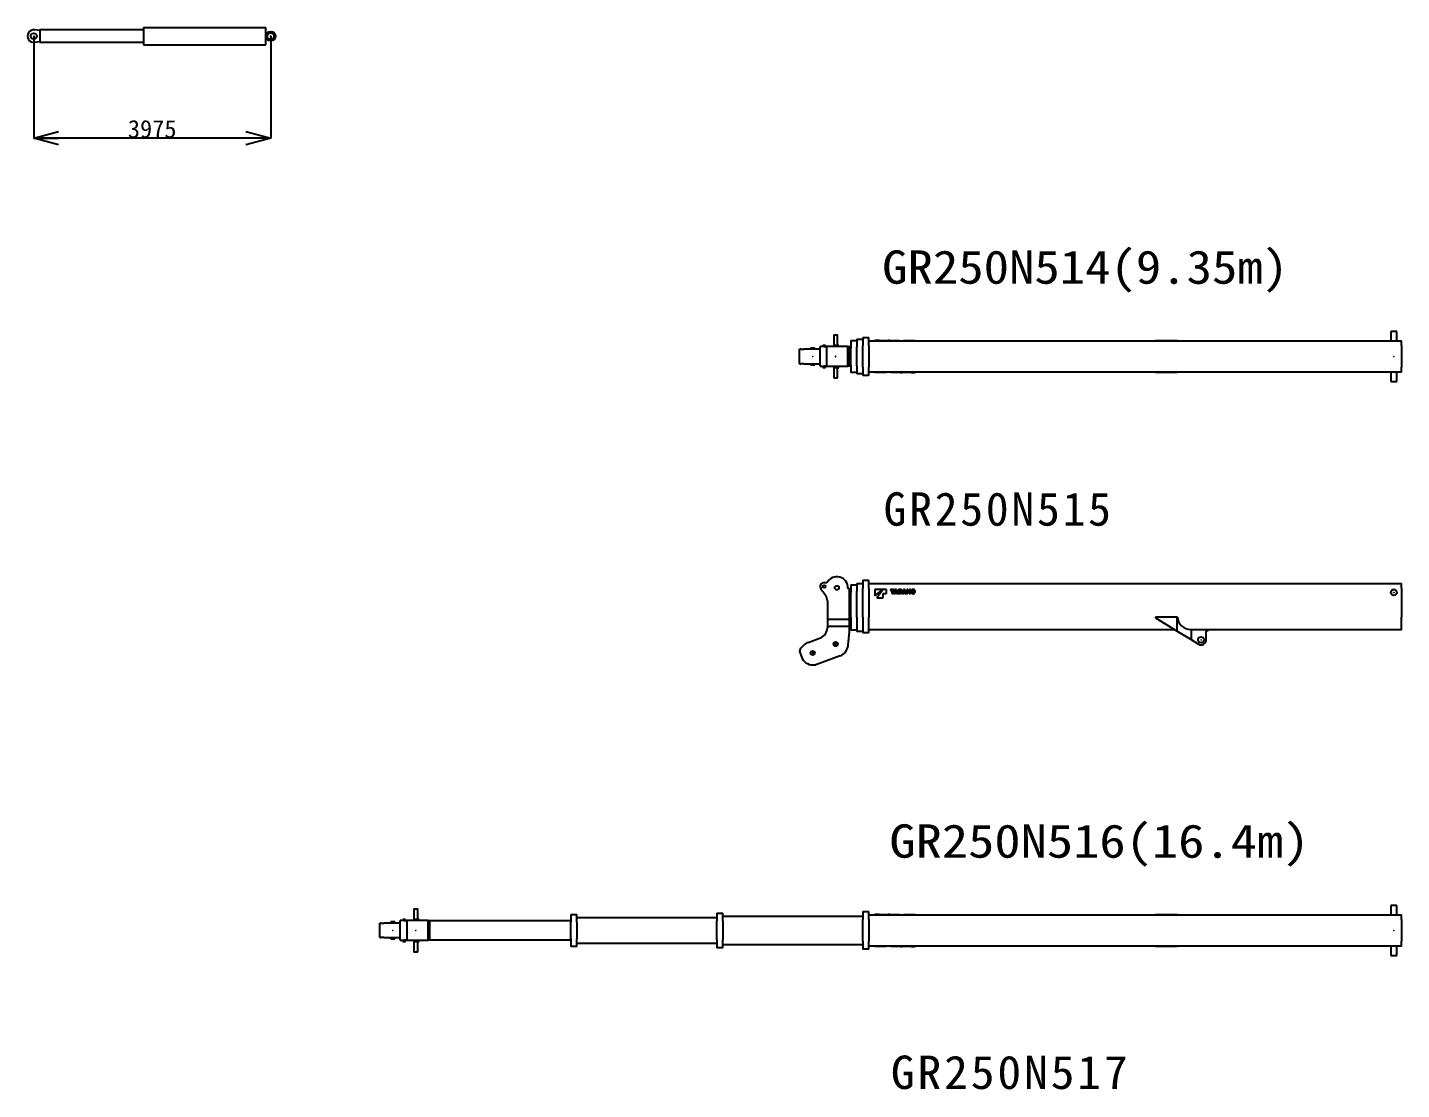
# Model space of a CAD drawing. Extents: x -120528 to -38681, y -40362 to 40632.
# Drawn here: x -62792 to -39740, y 1472 to 19295 of the extents above; entities that cross this region are included whole.
import ezdxf

# ---------------------------------------------------------------- set-up
doc = ezdxf.new("R2010")
doc.units = 0
doc.header["$PDMODE"] = 35
doc.layers.get('0').update_dxf_attribs({"linetype": 'CONTINUOUS'})
doc.layers.get('DEFPOINTS').update_dxf_attribs({"linetype": 'CONTINUOUS'})
doc.styles.add('MX_NOTE_STANDARD', font='txt.shx', dxfattribs={"bigfont": 'extfont.shx'})
doc.dimstyles.new('MXDIMSTYLE', dxfattribs={"dimtxt": 2.8, "dimasz": 2.5, "dimexe": 1, "dimexo": 0.5, "dimgap": 0.5, "dimtad": 1, "dimdsep": 46, "dimtxsty": 'MX_NOTE_STANDARD', "dimblk1": 'OPEN30', "dimblk2": 'OPEN30', "dimsah": 1, "dimcen": 2.5, "dimadec": 0, "dimazin": 0, "dimtfac": 1, "dimtmove": 0, "dimatfit": 3, "dimldrblk": 'OPEN30', "dimfxl": 1, "dimtzin": 0, "dimarcsym": 0})

# ---------------------------------------------------------------- blocks, each defined once
blk = doc.blocks.new('_OPEN30')
at = {"color": 0, "linetype": 'ByBlock', "lineweight": -2}
for p, q in [((-1, 0.267949), (0, 0)), ((0, 0), (-1, -0.267949)), ((0, 0), (-1, 0))]:
    blk.add_line(p, q, dxfattribs=at)
blk = doc.blocks.new('*D10')
at = {"color": 7, "linetype": 'Continuous'}
for p, q in [((-62686.777549, 19149.73846), (-62686.777549, 17438.652278)), ((-58711.777549, 19149.73968), (-58711.777549, 17438.652278)), ((-58711.777549, 17439.652278), (-62686.777549, 17439.652278))]:
    blk.add_line(p, q, dxfattribs=at)
at = {"layer": 'DEFPOINTS', "color": 0, "linetype": 'Continuous'}
for p in [(-62686.777549, 19150.23846), (-58711.777549, 19150.23968), (-62686.777549, 17439.652278)]:
    blk.add_point(p, dxfattribs=at)
at = {"color": 7, "linetype": 'Continuous', "xscale": 415.5, "yscale": 415.5, "zscale": 415.5, "rotation": 180}
blk.add_blockref('_OPEN30', (-62686.777549, 17439.652278), dxfattribs=at)
at = {"color": 7, "linetype": 'Continuous', "xscale": 415.5, "yscale": 415.5, "zscale": 415.5}
blk.add_blockref('_OPEN30', (-58711.777549, 17439.652278), dxfattribs=at)
at = {"color": 7, "linetype": 'Continuous', "insert": (-60699.277549, 17590.152278), "char_height": 300, "attachment_point": 5}
blk.add_mtext('\\A1;3975', dxfattribs=at)

msp = doc.modelspace()

# ---------------------------------------------------------------- linework, layer by layer
at = {"color": 190, "linetype": 'Continuous'}
for p, q in [((-62583.78, 19243.24), (-62673.82, 19254.44)), ((-62583.78, 19255.24), (-62583.78, 19150.24)), ((-60846.78, 19255.23), (-62583.78, 19255.24)), ((-62583.78, 19150.24), (-62583.78, 19045.24)), ((-60846.78, 19295.24), (-60846.78, 19150.24)), ((-60846.78, 19295.24), (-58791.78, 19295.24)), ((-60846.78, 19150.24), (-60846.78, 19005.24)), ((-58791.78, 19150.24), (-58791.78, 19295.24)), ((-58791.78, 19005.24), (-58791.78, 19150.24)), ((-62673.82, 19046.04), (-62583.78, 19057.24)), ((-60846.78, 19045.23), (-62583.78, 19045.24)), ((-60846.78, 19005.24), (-58791.78, 19005.24))]:
    msp.add_line(p, q, dxfattribs=at)
at = {"color": 160, "linetype": 'Continuous'}
for p, q in [((-49265.14, 14139.45), (-49200.14, 14139.45)), ((-49265.14, 14139.45), (-49265.14, 13939.95)), ((-49200.14, 13959.95), (-49200.14, 14139.45)), ((-48876.64, 14064.45), (-48776.64, 14064.45)), ((-48876.64, 14064.45), (-48876.64, 13934.95)), ((-48776.64, 14091.45), (-48776.64, 13956.95)), ((-48776.64, 14091.45), (-48676.64, 14091.45)), ((-48676.64, 13956.95), (-48676.64, 14091.45)), ((-39917.64, 14195.45), (-39917.64, 14036.45)), ((-39817.64, 14195.45), (-39917.64, 14195.45)), ((-39817.64, 14036.45), (-39817.64, 14195.45)), ((-49837.64, 13652.95), (-49837.64, 13895.95)), ((-49835.99, 13895.95), (-49837.64, 13895.95)), ((-49819.1, 13895.95), (-49835.99, 13895.95)), ((-49819.1, 13895.95), (-49766.83, 13895.95)), ((-49696, 13895.95), (-49766.83, 13895.95)), ((-49492.64, 13895.95), (-49696, 13895.95)), ((-49652.64, 13895.95), (-49652.64, 13915.95)), ((-49582.64, 13915.95), (-49652.64, 13915.95)), ((-49582.64, 13915.95), (-49582.64, 13895.95)), ((-49492.64, 13608.95), (-49492.64, 13939.95)), ((-49485.38, 13939.95), (-49492.64, 13939.95)), ((-49427.64, 13939.95), (-49485.38, 13939.95)), ((-49450.14, 13939.95), (-49450.14, 13959.95)), ((-49405.14, 13959.95), (-49450.14, 13959.95)), ((-49427.64, 13939.95), (-49378.65, 13939.95)), ((-49405.14, 13959.95), (-49405.14, 13939.95)), ((-49378.65, 13608.95), (-49378.65, 13939.95)), ((-49026.14, 13939.95), (-49378.65, 13939.95)), ((-49247.64, 13959.95), (-49247.64, 13939.95)), ((-49177.64, 13959.95), (-49247.64, 13959.95)), ((-49177.64, 13939.95), (-49177.64, 13959.95)), ((-49026.14, 13608.95), (-49026.14, 13939.95)), ((-49026.14, 13939.95), (-48998.64, 13939.95)), ((-48998.64, 13608.95), (-48998.64, 13939.95)), ((-48998.64, 13939.95), (-48976.64, 13939.95)), ((-48976.64, 14043.45), (-48876.64, 14043.45)), ((-48976.64, 14043.45), (-48976.64, 13914.45)), ((-48976.64, 13634.45), (-48976.64, 13914.45)), ((-48876.64, 13613.95), (-48876.64, 13934.95)), ((-48776.64, 13591.95), (-48776.64, 13956.95)), ((-48676.64, 14036.45), (-39739.64, 14036.45)), ((-48676.64, 13956.95), (-48676.64, 13591.95)), ((-48576.64, 14036.45), (-48576.64, 14041.45)), ((-48572.02, 14041.45), (-48576.64, 14041.45)), ((-48553.64, 14041.45), (-48572.02, 14041.45)), ((-48528.59, 14041.45), (-48553.64, 14041.45)), ((-48510.2, 14041.45), (-48528.59, 14041.45)), ((-48505.58, 14041.45), (-48510.2, 14041.45)), ((-48505.58, 14036.45), (-48505.58, 14041.45)), ((-48497.14, 14036.45), (-48497.14, 14041.45)), ((-48497.14, 14041.45), (-48477.09, 14041.45)), ((-48477.09, 14036.45), (-48477.09, 14041.45)), ((-48477.09, 14041.45), (-48453.52, 14041.45)), ((-48453.52, 14036.45), (-48453.52, 14041.45)), ((-48453.52, 14041.45), (-48432.76, 14041.45)), ((-48432.76, 14036.45), (-48432.76, 14041.45)), ((-48429.07, 14036.45), (-48429.07, 14041.45)), ((-48429.07, 14041.45), (-48403.74, 14041.45)), ((-48403.74, 14041.45), (-48403.74, 14036.45)), ((-48403.74, 14041.45), (-48379.82, 14041.45)), ((-48379.82, 14036.45), (-48379.82, 14041.45)), ((-48379.82, 14041.45), (-48353.7, 14041.45)), ((-48357.66, 14036.45), (-48357.66, 14041.45)), ((-48328.62, 14041.45), (-48353.7, 14041.45)), ((-48328.62, 14041.45), (-48293.63, 14041.45)), ((-48293.63, 14041.45), (-48293.63, 14036.45)), ((-48289.94, 14041.45), (-48289.94, 14036.45)), ((-48289.94, 14041.45), (-48264.61, 14041.45)), ((-48264.61, 14036.45), (-48264.61, 14041.45)), ((-48264.61, 14041.45), (-48240.69, 14041.45)), ((-48240.69, 14041.45), (-48240.69, 14036.45)), ((-48240.69, 14041.45), (-48163.65, 14041.45)), ((-48224.86, 14036.45), (-48224.86, 14041.45)), ((-48163.65, 14036.45), (-48163.65, 14041.45)), ((-48093.64, 14041.45), (-48093.64, 14036.45)), ((-48093.64, 14041.45), (-48037.64, 14041.45)), ((-48037.64, 14036.45), (-48037.64, 14041.45)), ((-48037.64, 14041.45), (-47897.64, 14041.45)), ((-48034.14, 14036.45), (-48034.14, 14041.45)), ((-47897.64, 14041.45), (-47897.64, 14036.45)), ((-43868.4, 14036.45), (-43868.4, 14041.45)), ((-43868.4, 14041.45), (-43503.71, 14041.45)), ((-43497.96, 14036.45), (-43503.71, 14041.45)), ((-39739.64, 13956.95), (-39739.64, 14036.45)), ((-39739.64, 13956.95), (-39739.64, 13591.95)), ((-49837.64, 13652.95), (-49835.99, 13652.95)), ((-49835.99, 13652.95), (-49819.1, 13652.95)), ((-49766.83, 13652.95), (-49819.1, 13652.95)), ((-49766.83, 13652.95), (-49696, 13652.95)), ((-49696, 13652.95), (-49492.64, 13652.95)), ((-49652.64, 13632.95), (-49652.64, 13652.95)), ((-49652.64, 13632.95), (-49582.64, 13632.95)), ((-49582.64, 13652.95), (-49582.64, 13632.95)), ((-49492.64, 13608.95), (-49485.38, 13608.95)), ((-49485.38, 13608.95), (-49427.64, 13608.95)), ((-49450.14, 13588.95), (-49450.14, 13608.95)), ((-49378.65, 13608.95), (-49427.64, 13608.95)), ((-49405.14, 13608.95), (-49405.14, 13588.95)), ((-49378.65, 13608.95), (-49026.14, 13608.95)), ((-49265.14, 13608.95), (-49265.14, 13409.45)), ((-49247.64, 13608.95), (-49247.64, 13588.95)), ((-49177.64, 13588.95), (-49177.64, 13608.95)), ((-48998.64, 13608.95), (-49026.14, 13608.95)), ((-48976.64, 13608.95), (-48998.64, 13608.95)), ((-48976.64, 13634.45), (-48976.64, 13505.45)), ((-48876.64, 13613.95), (-48876.64, 13484.45)), ((-49450.14, 13588.95), (-49405.14, 13588.95)), ((-49200.14, 13409.45), (-49265.14, 13409.45)), ((-49247.64, 13588.95), (-49177.64, 13588.95)), ((-49200.14, 13409.45), (-49200.14, 13588.95)), ((-48876.64, 13505.45), (-48976.64, 13505.45)), ((-48776.64, 13484.45), (-48876.64, 13484.45)), ((-48776.64, 13591.95), (-48776.64, 13457.45)), ((-48676.64, 13457.45), (-48776.64, 13457.45)), ((-48676.64, 13457.45), (-48676.64, 13591.95)), ((-39739.64, 13512.45), (-48676.64, 13512.45)), ((-48576.64, 13507.45), (-48576.64, 13512.45)), ((-48440.14, 13507.45), (-48576.64, 13507.45)), ((-48440.14, 13512.45), (-48440.14, 13507.45)), ((-48436.65, 13507.45), (-48440.14, 13507.45)), ((-48436.65, 13507.45), (-48436.65, 13512.45)), ((-48380.65, 13507.45), (-48436.65, 13507.45)), ((-48380.65, 13507.45), (-48380.65, 13512.45)), ((-48310.64, 13507.45), (-48310.64, 13512.45)), ((-48249.43, 13507.45), (-48310.64, 13507.45)), ((-48249.43, 13507.45), (-48249.43, 13512.45)), ((-48233.6, 13507.45), (-48249.43, 13507.45)), ((-48233.6, 13507.45), (-48233.6, 13512.45)), ((-48209.67, 13507.45), (-48233.6, 13507.45)), ((-48209.67, 13512.45), (-48209.67, 13507.45)), ((-48184.35, 13507.45), (-48209.67, 13507.45)), ((-48184.35, 13512.45), (-48184.35, 13507.45)), ((-48180.65, 13507.45), (-48180.65, 13512.45)), ((-48145.67, 13507.45), (-48180.65, 13507.45)), ((-48145.67, 13507.45), (-48120.59, 13507.45)), ((-48120.59, 13507.45), (-48116.63, 13507.45)), ((-48116.63, 13507.45), (-48116.63, 13512.45)), ((-48094.47, 13507.45), (-48116.63, 13507.45)), ((-48094.47, 13507.45), (-48094.47, 13512.45)), ((-48070.54, 13507.45), (-48094.47, 13507.45)), ((-48070.54, 13512.45), (-48070.54, 13507.45)), ((-48045.22, 13507.45), (-48070.54, 13507.45)), ((-48045.22, 13507.45), (-48045.22, 13512.45)), ((-48041.52, 13507.45), (-48041.52, 13512.45)), ((-48020.77, 13507.45), (-48041.52, 13507.45)), ((-48020.77, 13507.45), (-48020.77, 13512.45)), ((-47997.2, 13507.45), (-48020.77, 13507.45)), ((-47997.2, 13507.45), (-47997.2, 13512.45)), ((-47977.15, 13507.45), (-47997.2, 13507.45)), ((-47977.15, 13507.45), (-47977.15, 13512.45)), ((-47968.7, 13507.45), (-47968.7, 13512.45)), ((-47968.7, 13507.45), (-47964.08, 13507.45)), ((-47964.08, 13507.45), (-47945.7, 13507.45)), ((-47945.7, 13507.45), (-47920.64, 13507.45)), ((-47920.64, 13507.45), (-47902.26, 13507.45)), ((-47902.26, 13507.45), (-47897.64, 13507.45)), ((-47897.64, 13507.45), (-47897.64, 13512.45)), ((-43868.4, 13507.45), (-43868.4, 13512.45)), ((-43503.71, 13507.45), (-43868.4, 13507.45)), ((-43497.96, 13512.45), (-43503.71, 13507.45)), ((-39917.64, 13512.45), (-39917.64, 13353.45)), ((-39817.64, 13353.45), (-39817.64, 13512.45)), ((-39739.64, 13512.45), (-39739.64, 13591.95)), ((-39917.64, 13353.45), (-39817.64, 13353.45)), ((-49378.65, 9977.4), (-49427.64, 9977.4)), ((-48976.64, 9943.9), (-48876.64, 9943.9)), ((-48976.64, 9943.9), (-48976.64, 9814.9)), ((-48876.64, 9963.4), (-48776.64, 9963.4)), ((-48876.64, 9963.4), (-48876.64, 9833.9)), ((-48776.64, 10019.4), (-48676.64, 10019.4)), ((-48776.64, 10019.4), (-48776.64, 9884.9)), ((-48676.64, 9884.9), (-48676.64, 10019.4)), ((-48676.64, 9964.4), (-39739.64, 9964.4)), ((-39739.64, 9884.9), (-39739.64, 9964.4)), ((-49480.67, 9874.82), (-49400.27, 9761.38)), ((-48998.64, 9869.4), (-49026.33, 9884.06)), ((-48998.64, 9874.4), (-48976.64, 9874.4)), ((-48998.64, 9242.9), (-48998.64, 9874.4)), ((-48976.64, 9400.9), (-48976.64, 9814.9)), ((-48876.64, 9400.9), (-48876.64, 9833.9)), ((-48776.64, 9400.9), (-48776.64, 9884.9)), ((-48676.64, 9884.9), (-48676.64, 9400.9)), ((-48576.64, 9759.41), (-48440.14, 9864.4)), ((-48576.64, 9864.4), (-48576.64, 9759.41)), ((-48440.14, 9864.4), (-48576.64, 9864.4)), ((-48436.65, 9864.4), (-48541.64, 9724.4)), ((-48541.64, 9724.4), (-48436.65, 9724.4)), ((-48380.65, 9864.4), (-48436.65, 9864.4)), ((-48436.65, 9794.41), (-48380.65, 9794.41)), ((-48436.65, 9724.4), (-48436.65, 9794.41)), ((-48380.65, 9794.41), (-48380.65, 9864.4)), ((-48310.64, 9864.4), (-48310.64, 9845.41)), ((-48249.43, 9864.4), (-48310.64, 9864.4)), ((-48310.64, 9845.41), (-48291.11, 9845.41)), ((-48291.11, 9845.41), (-48291.11, 9794.4)), ((-48291.11, 9794.4), (-48268.95, 9794.4)), ((-48268.95, 9845.41), (-48249.43, 9845.41)), ((-48268.95, 9794.4), (-48268.95, 9845.41)), ((-48233.6, 9864.4), (-48258.92, 9794.4)), ((-48258.92, 9794.4), (-48236.06, 9794.4)), ((-48249.43, 9845.41), (-48249.43, 9864.4)), ((-48236.06, 9794.4), (-48232.91, 9804.6)), ((-48209.67, 9864.4), (-48233.6, 9864.4)), ((-48232.91, 9804.6), (-48210.36, 9804.6)), ((-48228.36, 9819.38), (-48221.64, 9841.19)), ((-48214.91, 9819.38), (-48228.36, 9819.38)), ((-48221.64, 9841.19), (-48214.91, 9819.38)), ((-48210.36, 9804.6), (-48207.21, 9794.4)), ((-48184.35, 9794.4), (-48209.67, 9864.4)), ((-48207.21, 9794.4), (-48184.35, 9794.4)), ((-48145.67, 9864.4), (-48180.65, 9864.4)), ((-48180.65, 9864.4), (-48180.65, 9794.4)), ((-48180.65, 9794.4), (-48147.35, 9794.4)), ((-48159.9, 9847.17), (-48150.77, 9847.17)), ((-48159.9, 9811.99), (-48159.9, 9847.17)), ((-48150.87, 9811.99), (-48159.9, 9811.99)), ((-48094.47, 9864.4), (-48119.79, 9794.4)), ((-48119.79, 9794.4), (-48096.93, 9794.4)), ((-48096.93, 9794.4), (-48093.78, 9804.6)), ((-48070.54, 9864.4), (-48094.47, 9864.4)), ((-48093.78, 9804.6), (-48071.23, 9804.6)), ((-48089.23, 9819.38), (-48082.5, 9841.19)), ((-48075.78, 9819.38), (-48089.23, 9819.38)), ((-48082.5, 9841.19), (-48075.78, 9819.38)), ((-48071.23, 9804.6), (-48068.08, 9794.4)), ((-48045.22, 9794.4), (-48070.54, 9864.4)), ((-48068.08, 9794.4), (-48045.22, 9794.4)), ((-48041.52, 9864.4), (-48041.52, 9794.4)), ((-48020.77, 9864.4), (-48041.52, 9864.4)), ((-48041.52, 9794.4), (-48021.47, 9794.4)), ((-48021.47, 9832.74), (-47997.9, 9794.4)), ((-48021.47, 9794.4), (-48021.47, 9832.74)), ((-47997.2, 9826.06), (-48020.77, 9864.4)), ((-47997.9, 9794.4), (-47977.15, 9794.4)), ((-47997.2, 9864.4), (-47997.2, 9826.06)), ((-47977.15, 9864.4), (-47997.2, 9864.4)), ((-47977.15, 9794.4), (-47977.15, 9864.4)), ((-39739.64, 9884.9), (-39739.64, 9400.9)), ((-49372.64, 9674.57), (-49372.64, 9365.9)), ((-49372.64, 9365.9), (-49372.64, 9242.9)), ((-49372.64, 9365.9), (-48998.64, 9365.9)), ((-49372.64, 9242.9), (-49372.64, 9221.98)), ((-48998.64, 9242.9), (-49372.64, 9242.9)), ((-48976.64, 9251.9), (-48998.64, 9251.9)), ((-48998.64, 9160.22), (-48998.64, 9242.9)), ((-48976.64, 9400.9), (-48976.64, 9181.9)), ((-48876.64, 9400.9), (-48876.64, 9160.9)), ((-48776.64, 9400.9), (-48776.64, 9133.9)), ((-48676.64, 9133.9), (-48676.64, 9400.9)), ((-43503.71, 9398.47), (-43868.4, 9398.47)), ((-43868.4, 9398.47), (-43868.4, 9388.47)), ((-43868.4, 9388.47), (-43503.71, 9164.9)), ((-43497.94, 9398.47), (-43503.71, 9398.47)), ((-43503.71, 9164.9), (-43503.71, 9398.47)), ((-39739.64, 9188.9), (-39739.64, 9400.9)), ((-49696, 8975.87), (-49489.36, 9053.48)), ((-49023.84, 8925.04), (-48998.64, 9160.22)), ((-48876.64, 9181.9), (-48976.64, 9181.9)), ((-48776.64, 9160.9), (-48876.64, 9160.9)), ((-48676.64, 9133.9), (-48776.64, 9133.9)), ((-43542.86, 9188.9), (-48676.64, 9188.9)), ((-43503.71, 9164.9), (-43270.76, 9022.1)), ((-43270.76, 9189.4), (-43270.76, 9022.1)), ((-43270.76, 9189.4), (-42982.64, 9189.4)), ((-43270.76, 9022.1), (-43148.29, 8947.02)), ((-43016.64, 9161.9), (-42982.64, 9179.91)), ((-43016.64, 9019.9), (-43016.64, 9161.9)), ((-42982.64, 9179.91), (-42982.64, 9189.4)), ((-39739.64, 9188.9), (-42982.64, 9188.9)), ((-49834.29, 8813.34), (-49807.01, 8733.05)), ((-49766.83, 8930.33), (-49819.1, 8878.26)), ((-49617.64, 8597.4), (-49567.22, 8597.4)), ((-49158.8, 8750.82), (-49567.22, 8597.4)), ((-56310.04, 4507.04), (-56245.04, 4507.04)), ((-56310.04, 4507.04), (-56310.04, 4307.54)), ((-56245.04, 4327.54), (-56245.04, 4507.04)), ((-53673.24, 4411.04), (-53573.24, 4411.04)), ((-53673.24, 4411.04), (-53673.24, 4282.04)), ((-53573.24, 4282.04), (-53573.24, 4411.04)), ((-51224.94, 4432.04), (-51124.94, 4432.04)), ((-51224.94, 4432.04), (-51224.94, 4302.54)), ((-51124.94, 4302.54), (-51124.94, 4432.04)), ((-51124.94, 4382.04), (-48776.64, 4382.04)), ((-48776.64, 4459.04), (-48776.64, 4324.54)), ((-48776.64, 4459.04), (-48676.64, 4459.04)), ((-48676.64, 4324.54), (-48676.64, 4459.04)), ((-48676.64, 4404.04), (-39739.64, 4404.04)), ((-48576.64, 4404.04), (-48576.64, 4409.04)), ((-48572.02, 4409.04), (-48576.64, 4409.04)), ((-48553.64, 4409.04), (-48572.02, 4409.04)), ((-48528.59, 4409.04), (-48553.64, 4409.04)), ((-48510.2, 4409.04), (-48528.59, 4409.04)), ((-48505.58, 4409.04), (-48510.2, 4409.04)), ((-48505.58, 4404.04), (-48505.58, 4409.04)), ((-48497.14, 4404.04), (-48497.14, 4409.04)), ((-48497.14, 4409.04), (-48477.09, 4409.04)), ((-48477.09, 4404.04), (-48477.09, 4409.04)), ((-48477.09, 4409.04), (-48453.52, 4409.04)), ((-48453.52, 4404.04), (-48453.52, 4409.04)), ((-48453.52, 4409.04), (-48432.76, 4409.04)), ((-48432.76, 4404.04), (-48432.76, 4409.04)), ((-48429.07, 4404.04), (-48429.07, 4409.04)), ((-48429.07, 4409.04), (-48403.74, 4409.04)), ((-48403.74, 4409.04), (-48403.74, 4404.04)), ((-48403.74, 4409.04), (-48379.82, 4409.04)), ((-48379.82, 4404.04), (-48379.82, 4409.04)), ((-48379.82, 4409.04), (-48353.7, 4409.04)), ((-48357.66, 4404.04), (-48357.66, 4409.04)), ((-48328.62, 4409.04), (-48353.7, 4409.04)), ((-48328.62, 4409.04), (-48293.63, 4409.04)), ((-48293.63, 4409.04), (-48293.63, 4404.04)), ((-48289.94, 4409.04), (-48289.94, 4404.04)), ((-48289.94, 4409.04), (-48264.61, 4409.04)), ((-48264.61, 4404.04), (-48264.61, 4409.04)), ((-48264.61, 4409.04), (-48240.69, 4409.04)), ((-48240.69, 4409.04), (-48240.69, 4404.04)), ((-48240.69, 4409.04), (-48163.65, 4409.04)), ((-48224.86, 4404.04), (-48224.86, 4409.04)), ((-48163.65, 4404.04), (-48163.65, 4409.04)), ((-48093.64, 4409.04), (-48093.64, 4404.04)), ((-48093.64, 4409.04), (-48037.64, 4409.04)), ((-48037.64, 4404.04), (-48037.64, 4409.04)), ((-48037.64, 4409.04), (-47897.64, 4409.04)), ((-48034.14, 4404.04), (-48034.14, 4409.04)), ((-47897.64, 4409.04), (-47897.64, 4404.04)), ((-43868.4, 4404.04), (-43868.4, 4409.04)), ((-43868.4, 4409.04), (-43503.71, 4409.04)), ((-43497.96, 4404.04), (-43503.71, 4409.04)), ((-39917.64, 4563.04), (-39917.64, 4404.04)), ((-39817.64, 4563.04), (-39917.64, 4563.04)), ((-39817.64, 4404.04), (-39817.64, 4563.04)), ((-39739.64, 4324.54), (-39739.64, 4404.04)), ((-56882.54, 4020.54), (-56882.54, 4263.54)), ((-56880.89, 4263.54), (-56882.54, 4263.54)), ((-56864, 4263.54), (-56880.89, 4263.54)), ((-56864, 4263.54), (-56811.73, 4263.54)), ((-56740.9, 4263.54), (-56811.73, 4263.54)), ((-56537.54, 4263.54), (-56740.9, 4263.54)), ((-56697.54, 4263.54), (-56697.54, 4283.54)), ((-56627.54, 4283.54), (-56697.54, 4283.54)), ((-56627.54, 4283.54), (-56627.54, 4263.54)), ((-56537.54, 3976.54), (-56537.54, 4307.54)), ((-56530.28, 4307.54), (-56537.54, 4307.54)), ((-56472.54, 4307.54), (-56530.28, 4307.54)), ((-56495.04, 4307.54), (-56495.04, 4327.54)), ((-56450.04, 4327.54), (-56495.04, 4327.54)), ((-56472.54, 4307.54), (-56423.55, 4307.54)), ((-56450.04, 4327.54), (-56450.04, 4307.54)), ((-56423.55, 3976.54), (-56423.55, 4307.54)), ((-56071.04, 4307.54), (-56423.55, 4307.54)), ((-56292.54, 4327.54), (-56292.54, 4307.54)), ((-56222.54, 4327.54), (-56292.54, 4327.54)), ((-56222.54, 4307.54), (-56222.54, 4327.54)), ((-56071.04, 3976.54), (-56071.04, 4307.54)), ((-56071.04, 4307.54), (-56043.54, 4307.54)), ((-56043.54, 3976.54), (-56043.54, 4307.54)), ((-56043.54, 4307.54), (-53673.24, 4307.54)), ((-53673.24, 4002.04), (-53673.24, 4282.04)), ((-53573.24, 4361.04), (-51224.94, 4361.04)), ((-53573.24, 4282.04), (-53573.24, 4002.04)), ((-51224.94, 3981.54), (-51224.94, 4302.54)), ((-51124.94, 4302.54), (-51124.94, 3981.54)), ((-48776.64, 3959.54), (-48776.64, 4324.54)), ((-48676.64, 4324.54), (-48676.64, 3959.54)), ((-39739.64, 4324.54), (-39739.64, 3959.54)), ((-56882.54, 4020.54), (-56880.89, 4020.54)), ((-56880.89, 4020.54), (-56864, 4020.54)), ((-56811.73, 4020.54), (-56864, 4020.54)), ((-56811.73, 4020.54), (-56740.9, 4020.54)), ((-56740.9, 4020.54), (-56537.54, 4020.54)), ((-56697.54, 4000.54), (-56697.54, 4020.54)), ((-56697.54, 4000.54), (-56627.54, 4000.54)), ((-56627.54, 4020.54), (-56627.54, 4000.54)), ((-56537.54, 3976.54), (-56530.28, 3976.54)), ((-56530.28, 3976.54), (-56472.54, 3976.54)), ((-56495.04, 3956.54), (-56495.04, 3976.54)), ((-56495.04, 3956.54), (-56450.04, 3956.54)), ((-56423.55, 3976.54), (-56472.54, 3976.54)), ((-56450.04, 3976.54), (-56450.04, 3956.54)), ((-56423.55, 3976.54), (-56071.04, 3976.54)), ((-56310.04, 3976.54), (-56310.04, 3777.04)), ((-56292.54, 3976.54), (-56292.54, 3956.54)), ((-56292.54, 3956.54), (-56222.54, 3956.54)), ((-56245.04, 3777.04), (-56245.04, 3956.54)), ((-56222.54, 3956.54), (-56222.54, 3976.54)), ((-56043.54, 3976.54), (-56071.04, 3976.54)), ((-53673.24, 3976.54), (-56043.54, 3976.54)), ((-53673.24, 4002.04), (-53673.24, 3873.04)), ((-53573.24, 3873.04), (-53573.24, 4002.04)), ((-51224.94, 3923.04), (-53573.24, 3923.04)), ((-51224.94, 3981.54), (-51224.94, 3852.04)), ((-51124.94, 3852.04), (-51124.94, 3981.54)), ((-48776.64, 3959.54), (-48776.64, 3825.04)), ((-48676.64, 3825.04), (-48676.64, 3959.54)), ((-39739.64, 3880.04), (-39739.64, 3959.54)), ((-56245.04, 3777.04), (-56310.04, 3777.04)), ((-53573.24, 3873.04), (-53673.24, 3873.04)), ((-51124.94, 3852.04), (-51224.94, 3852.04)), ((-48776.64, 3902.04), (-51124.94, 3902.04)), ((-48676.64, 3825.04), (-48776.64, 3825.04)), ((-39739.64, 3880.04), (-48676.64, 3880.04)), ((-48576.64, 3875.04), (-48576.64, 3880.04)), ((-48440.14, 3875.04), (-48576.64, 3875.04)), ((-48440.14, 3880.04), (-48440.14, 3875.04)), ((-48436.65, 3875.04), (-48440.14, 3875.04)), ((-48436.65, 3875.04), (-48436.65, 3880.04)), ((-48380.65, 3875.04), (-48436.65, 3875.04)), ((-48380.65, 3875.04), (-48380.65, 3880.04)), ((-48310.64, 3875.04), (-48310.64, 3880.04)), ((-48249.43, 3875.04), (-48310.64, 3875.04)), ((-48249.43, 3875.04), (-48249.43, 3880.04)), ((-48233.6, 3875.04), (-48249.43, 3875.04)), ((-48233.6, 3875.04), (-48233.6, 3880.04)), ((-48209.67, 3875.04), (-48233.6, 3875.04)), ((-48209.67, 3880.04), (-48209.67, 3875.04)), ((-48184.35, 3875.04), (-48209.67, 3875.04)), ((-48184.35, 3880.04), (-48184.35, 3875.04)), ((-48180.65, 3875.04), (-48180.65, 3880.04)), ((-48145.67, 3875.04), (-48180.65, 3875.04)), ((-48145.67, 3875.04), (-48120.59, 3875.04)), ((-48120.59, 3875.04), (-48116.63, 3875.04)), ((-48116.63, 3875.04), (-48116.63, 3880.04)), ((-48094.47, 3875.04), (-48116.63, 3875.04)), ((-48094.47, 3875.04), (-48094.47, 3880.04)), ((-48070.54, 3875.04), (-48094.47, 3875.04)), ((-48070.54, 3880.04), (-48070.54, 3875.04)), ((-48045.22, 3875.04), (-48070.54, 3875.04)), ((-48045.22, 3875.04), (-48045.22, 3880.04)), ((-48041.52, 3875.04), (-48041.52, 3880.04)), ((-48020.77, 3875.04), (-48041.52, 3875.04)), ((-48020.77, 3875.04), (-48020.77, 3880.04)), ((-47997.2, 3875.04), (-48020.77, 3875.04)), ((-47997.2, 3875.04), (-47997.2, 3880.04)), ((-47977.15, 3875.04), (-47997.2, 3875.04)), ((-47977.15, 3875.04), (-47977.15, 3880.04)), ((-47968.7, 3875.04), (-47968.7, 3880.04)), ((-47968.7, 3875.04), (-47964.08, 3875.04)), ((-47964.08, 3875.04), (-47945.7, 3875.04)), ((-47945.7, 3875.04), (-47920.64, 3875.04)), ((-47920.64, 3875.04), (-47902.26, 3875.04)), ((-47902.26, 3875.04), (-47897.64, 3875.04)), ((-47897.64, 3875.04), (-47897.64, 3880.04)), ((-43868.4, 3875.04), (-43868.4, 3880.04)), ((-43503.71, 3875.04), (-43868.4, 3875.04)), ((-43497.96, 3880.04), (-43503.71, 3875.04)), ((-39917.64, 3880.04), (-39917.64, 3721.04)), ((-39917.64, 3721.04), (-39817.64, 3721.04)), ((-39817.64, 3721.04), (-39817.64, 3880.04))]:
    msp.add_line(p, q, dxfattribs=at)
at = {"color": 190, "linetype": 'Continuous'}
for centre, radius in [((-62686.78, 19150.24), 50), ((-58711.78, 19150.24), 80), ((-58711.78, 19150.24), 55)]:
    msp.add_circle(centre, radius, dxfattribs=at)
at = {"color": 160, "linetype": 'Continuous'}
for centre, radius in [((-49427.64, 9912.4), 22.5), ((-49212.64, 9892.4), 35), ((-39867.64, 9814.9), 50), ((-43102.64, 9019.9), 50), ((-49617.64, 8797.4), 35), ((-49232.64, 8947.4), 35), ((-49232.64, 8947.4), 32.5)]:
    msp.add_circle(centre, radius, dxfattribs=at)
at = {"color": 190, "linetype": 'Continuous'}
msp.add_arc((-62686.78, 19150.24), 105, 82.911135, 277.088414, dxfattribs=at)
at = {"color": 160, "linetype": 'Continuous'}
for centre, radius, start, end in [((-49427.64, 9912.4), 65, 90, 215.329005), ((-49212.64, 9892.4), 186.5, 357.436263, 152.885896), ((-49522.64, 9674.64), 150, 359.975772, 35.329051), ((-48150.87, 9824.65), 12.66, 270, 340.275293), ((-48150.77, 9834.86), 12.31, 22.212985, 90), ((-48147.35, 9824.3), 29.9, 270, 341.626044), ((-48145.67, 9836.97), 27.44, 23.932602, 90), ((-48164.12, 9829.4), 26.74, 340.275293, 22.212985), ((-48162.71, 9829.4), 46.08, 341.626044, 23.932602), ((-47926.49, 9829.4), 42.21, 152.938107, 207.062074), ((-47936.51, 9834.52), 30.96, 107.263108, 152.938107), ((-47936.51, 9824.28), 30.96, 207.062074, 252.736993), ((-47910.83, 9829.4), 35.53, 165.132353, 194.508197), ((-47933.17, 9823.77), 42.21, 72.735854, 107.263108), ((-47933.17, 9835.03), 42.21, 252.736993, 287.264045), ((-47933.17, 9823.55), 12.44, 194.173583, 344.79677), ((-47933.17, 9835.26), 12.44, 14.176229, 164.799479), ((-47955.51, 9829.4), 35.53, 345.131384, 14.509103), ((-47929.83, 9834.52), 30.96, 27.061517, 72.735854), ((-47929.83, 9824.28), 30.96, 287.264045, 332.938241), ((-47939.86, 9829.4), 42.21, 332.938241, 27.061517), ((-49552.64, 9221.98), 180, 290.584616, 0), ((-43102.64, 9019.9), 86, 237.943894, 0), ((-49774.63, 8833.62), 63.01, 134.890937, 198.769396), ((-49625.68, 8788.64), 200, 110.584616, 134.890937), ((-49232.64, 8947.4), 210, 290.586995, 353.885409), ((-49617.64, 8797.4), 200, 198.769396, 270)]:
    msp.add_arc(centre, radius, start, end, dxfattribs=at)
msp.add_ellipse((-43254.08, 9400.9), major_axis=(243.88, 0), ratio=0.869286, start_param=3.15306118, end_param=4.64394024, dxfattribs=at)
at = {"color": 20, "linetype": 'Continuous'}
for p in [(-62686.78, 19150.24), (-58711.78, 19150.24), (-49617.64, 13774.45), (-49232.64, 13774.45), (-39867.64, 13774.45), (-39867.64, 9814.9), (-43102.64, 9019.9), (-49617.64, 8797.4), (-49232.64, 8947.4), (-56662.54, 4142.04), (-56277.54, 4142.04), (-39867.64, 4142.04)]:
    msp.add_point(p, dxfattribs=at)

# ---------------------------------------------------------------- texts
at = {"color": 7, "linetype": 'Continuous', "char_height": 560, "attachment_point": 1, "line_spacing_factor": 0.794286}
for s, insert in [('\\W1.117117;\\A1;GR250N514(9.35m)', (-48452.39, 15554.45)), ('\\T1.121108;\\W1.004364;\\A1;GR250N515', (-48428.86, 11494.26)), ('\\W1.156205;\\A1;GR250N516(16.4m)', (-48332.29, 5922.04)), ('\\T1.121107;\\W1.046532;\\A1;GR250N517', (-48307.04, 2041.17))]:
    msp.add_mtext(s, dxfattribs=dict(at, insert=insert))

# ---------------------------------------------------------------- dimensions: what is measured, and where the dimension line sits
at = {"color": 7, "linetype": 'Continuous'}
dim = msp.add_linear_dim(base=(-62686.78, 17439.65), p1=(-58711.78, 19150.24), p2=(-62686.78, 19150.24), text='\\A1;<>', dimstyle='MXDIMSTYLE', override={"dimtxt": 300, "dimasz": 415.5, "dimdec": 1, "dimtzin": 8}, dxfattribs=at)
dim.commit()
dim.dimension.update_dxf_attribs({"geometry": '*D10', "text_midpoint": (-60699.28, 17439.65), "dimtype": 128})

doc.saveas('drawing.dxf')
